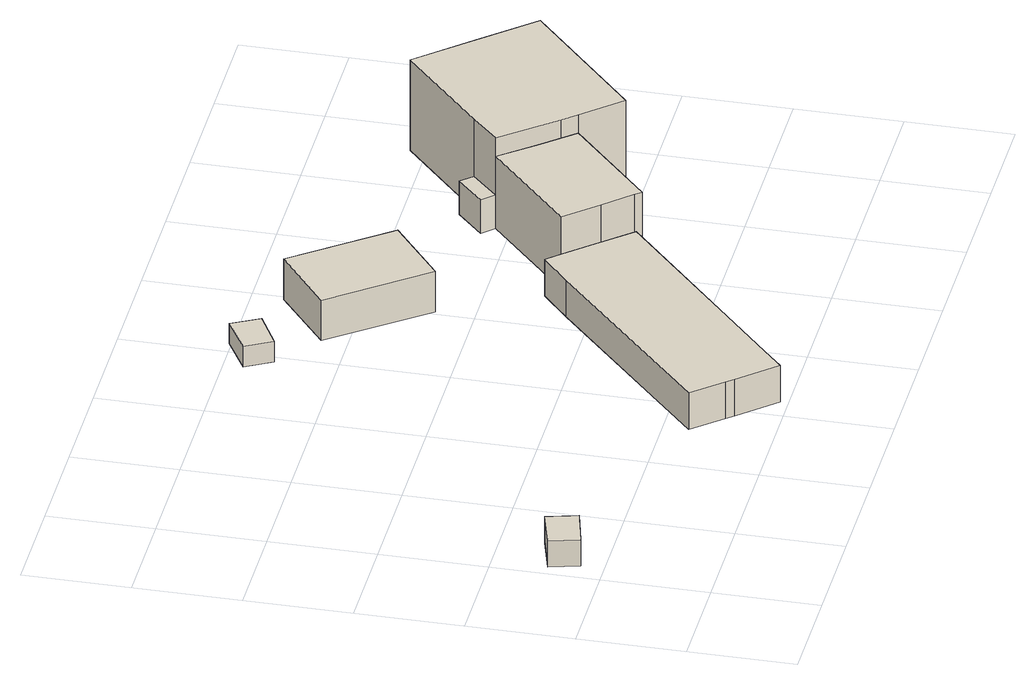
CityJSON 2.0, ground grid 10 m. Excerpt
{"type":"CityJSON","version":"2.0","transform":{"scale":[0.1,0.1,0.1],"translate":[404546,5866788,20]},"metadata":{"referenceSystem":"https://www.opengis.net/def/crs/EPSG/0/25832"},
"CityObjects":{
"building1":{"type":"Building","attributes":{"Gemeindeschluessel":"03454005","AbsoluteHoehe":"20.686","MittlereTraufHoehe":"23.406","Firsthoehe":"23.406","function":"31001_2000","roofType":"1000","measuredHeight":2.72},"address":[{"country":"Germany","locality":"Börger"}],"geometry":[{"type":"MultiSurface","lod":"1","boundaries":[[[0,1,2,3]],[[4,5,6,7]],[[4,7,3,2]],[[5,4,2,1]],[[6,5,1,0]],[[7,6,0,3]]]}]},
"building2":{"type":"Building","attributes":{"Gemeindeschluessel":"03454005","AbsoluteHoehe":"20.574","MittlereTraufHoehe":"22.7","Firsthoehe":"22.7","function":"31001_2000","roofType":"1000","measuredHeight":2.13},"address":[{"country":"Germany","locality":"Börger"}],"geometry":[{"type":"MultiSurface","lod":"1","boundaries":[[[8,9,10,11]],[[12,13,14,15]],[[12,15,11,10]],[[13,12,10,9]],[[14,13,9,8]],[[15,14,8,11]]]}]},
"building3":{"type":"Building","attributes":{"Gemeindeschluessel":"03454005","AbsoluteHoehe":"20.549","MittlereTraufHoehe":"24.001","Firsthoehe":"25.109","function":"31001_2000","roofType":"3100","measuredHeight":4.56},"address":[{"country":"Germany","locality":"Börger"}],"children":["building3-1","building3-2"],"geometry":[{"type":"MultiSurface","lod":"1","boundaries":[[[16,17,18,19,20,21,22,23,24,25]],[[26,27,28,29,30,31,32,33,34,35]],[[26,35,25,24]],[[27,26,24,23]],[[28,27,23,22]],[[21,36,37,22]],[[20,38,36,21]],[[31,30,20,19]],[[32,31,19,18]],[[33,32,18,17]],[[34,33,17,16]],[[35,34,16,25]],[[36,29,28,37]],[[30,29,36,38]]]}]},
"building3-1":{"type":"BuildingPart","attributes":{"AbsoluteHoehe":"20.549","MittlereTraufHoehe":"27.637","Firsthoehe":"29.083","roofType":"3100","measuredHeight":8.53},"parents":["building3"],"geometry":[{"type":"MultiSurface","lod":"1","boundaries":[[[39,40,41,42,43,44,45]],[[46,47,48,49,50,51,52]],[[44,53,54,45]],[[43,55,53,44]],[[48,47,43,42]],[[49,48,42,41]],[[50,49,41,40]],[[51,50,40,39]],[[52,51,39,45]],[[53,46,52,54]],[[47,46,53,55]]]}]},
"building3-2":{"type":"BuildingPart","attributes":{"AbsoluteHoehe":"20.549","MittlereTraufHoehe":"23.48","Firsthoehe":"23.48","roofType":"1000","measuredHeight":2.93},"parents":["building3"],"geometry":[{"type":"MultiSurface","lod":"1","boundaries":[[[54,55,37,38]],[[28,47,52,30]],[[47,28,37,55]],[[30,52,54,38]],[[37,28,29,36]],[[36,29,30,38]],[[54,52,46,53]],[[53,46,47,55]]]}]},
"building4":{"type":"Building","attributes":{"Gemeindeschluessel":"03454005","AbsoluteHoehe":"20.602","MittlereTraufHoehe":"24.066","Firsthoehe":"25.561","function":"31001_2000","roofType":"3100","measuredHeight":4.96},"address":[{"country":"Germany","locality":"Börger"}],"geometry":[{"type":"MultiSurface","lod":"1","boundaries":[[[56,57,58,59]],[[60,61,62,63]],[[60,63,59,58]],[[61,60,58,57]],[[62,61,57,56]],[[63,62,56,59]]]}]},
"building5":{"type":"Building","attributes":{"Gemeindeschluessel":"03454005","AbsoluteHoehe":"20.532","MittlereTraufHoehe":"29.568","Firsthoehe":"31.06","function":"31001_1120","roofType":"3100","measuredHeight":10.53},"address":[{"country":"Germany","locality":"Börger","thoroughfareNumber":"11","thoroughfareName":"Breddenberger Straße"}],"children":["building5-1"],"geometry":[{"type":"MultiSurface","lod":"1","boundaries":[[[64,65,66,67,68,69,70,71]],[[72,48,73,74,75,76,77,50]],[[72,50,71,70]],[[48,72,70,69]],[[68,78,79,69]],[[74,73,68,67]],[[75,74,67,66]],[[76,75,66,65]],[[77,76,65,64]],[[50,77,64,71]],[[78,73,48,79]]]}]},
"building5-1":{"type":"BuildingPart","attributes":{"AbsoluteHoehe":"20.532","MittlereTraufHoehe":"24.041","Firsthoehe":"24.041","roofType":"1000","measuredHeight":3.51},"parents":["building5"],"geometry":[{"type":"MultiSurface","lod":"1","boundaries":[[[79,78,80,81]],[[82,73,48,83]],[[82,83,81,80]],[[73,82,80,78]],[[83,48,79,81]],[[48,73,78,79]]]}]}
},
"vertices":[
[9,149,34],[17,121,34],[56,131,34],[48,160,34],[56,131,7],[17,121,7],[9,149,7],[48,160,7],
[278,482,27],[292,457,27],[327,476,27],[313,502,27],[327,476,6],[292,457,6],[278,482,6],[313,502,6],
[286,49,43],[292,42,43],[323,8,43],[343,26,43],[513,179,43],[482,214,43],[463,235,43],[451,248,43],[421,222,43],[261,77,43],[421,222,5],[451,248,5],[463,235,5],[482,214,5],[513,179,5],[343,26,5],[323,8,5],[292,42,5],[286,49,5],[261,77,5],[482,214,35],[463,235,35],[513,179,35],
[520,175,80],[604,251,80],[577,282,80],[551,314,80],[465,236,80],[492,206,80],[515,181,80],[492,206,5],[465,236,5],[551,314,5],[577,282,5],[604,251,5],[520,175,5],[515,181,5],[492,206,35],[515,181,35],[465,236,35],
[335,424,48],[403,336,48],[463,383,48],[395,471,48],[463,383,6],[403,336,6],[335,424,6],[395,471,6],
[636,215,99],[750,317,99],[706,366,99],[662,415,99],[577,339,99],[551,314,99],[593,264,99],[604,251,99],[593,264,5],[577,339,5],[662,415,5],[706,366,5],[750,317,5],[636,215,5],[577,339,40],[551,314,40],
[567,350,40],[540,325,40],[567,350,5],[540,325,5]
]}
